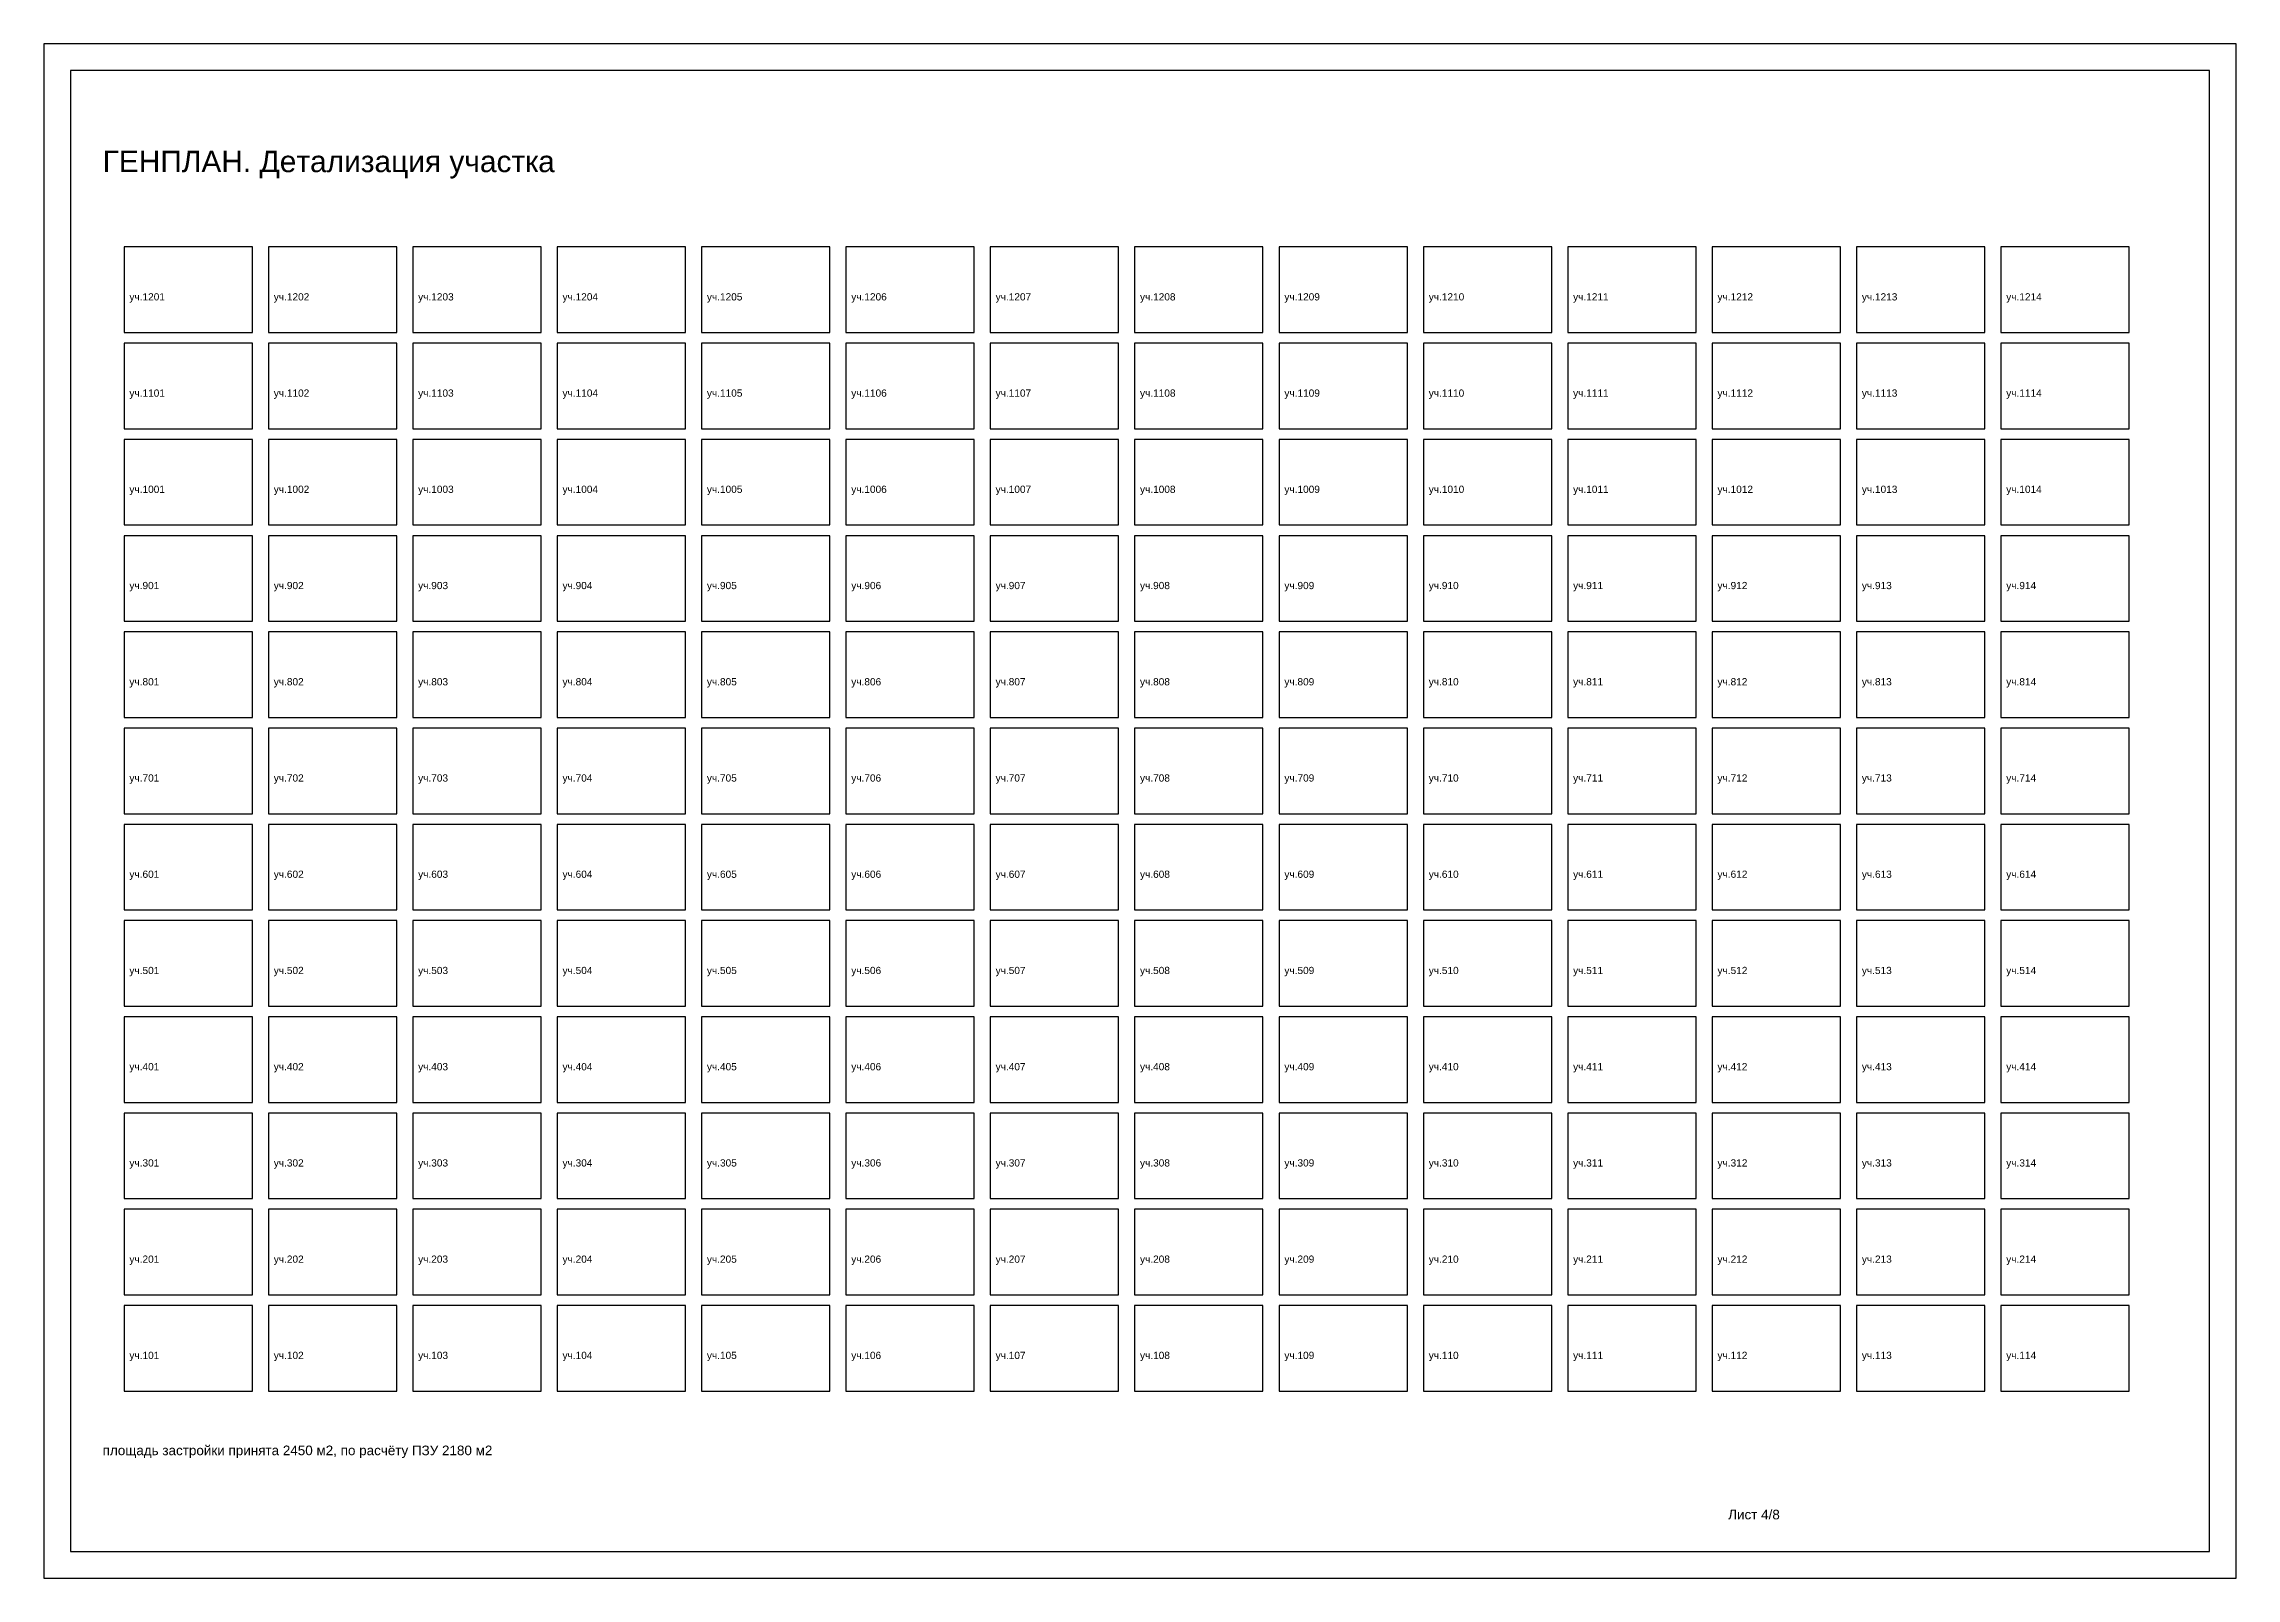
# Model space of a CAD drawing. Header units: millimetres. Extents: x 5 to 3395, y 5 to 292.
# Drawn here: x 1285 to 1695, y 5 to 292 of the extents above; entities that cross this region are included whole.
import ezdxf

# ---------------------------------------------------------------- set-up
doc = ezdxf.new("R2010")
doc.units = ezdxf.units.MM
doc.layers.add('GRAPH', color=7, linetype='Continuous')
doc.layers.add('TEXT', color=2, linetype='Continuous')
doc.styles.get("Standard").update_dxf_attribs({"font": 'arial.ttf'})

msp = doc.modelspace()

# ---------------------------------------------------------------- linework, layer by layer
at = {"layer": 'GRAPH'}
for p, q in [((1690, 287), (1290, 287)), ((1290, 287), (1290, 10)), ((1690, 10), (1690, 287)), ((1324, 254), (1300, 254)), ((1300, 254), (1300, 238)), ((1324, 238), (1324, 254)), ((1351, 254), (1327, 254)), ((1327, 254), (1327, 238)), ((1351, 238), (1351, 254)), ((1378, 254), (1354, 254)), ((1354, 254), (1354, 238)), ((1378, 238), (1378, 254)), ((1405, 254), (1381, 254)), ((1381, 254), (1381, 238)), ((1405, 238), (1405, 254)), ((1432, 254), (1408, 254)), ((1408, 254), (1408, 238)), ((1432, 238), (1432, 254)), ((1459, 254), (1435, 254)), ((1435, 254), (1435, 238)), ((1459, 238), (1459, 254)), ((1486, 254), (1462, 254)), ((1462, 254), (1462, 238)), ((1486, 238), (1486, 254)), ((1513, 254), (1489, 254)), ((1489, 254), (1489, 238)), ((1513, 238), (1513, 254)), ((1540, 254), (1516, 254)), ((1516, 254), (1516, 238)), ((1540, 238), (1540, 254)), ((1567, 254), (1543, 254)), ((1543, 254), (1543, 238)), ((1567, 238), (1567, 254)), ((1594, 254), (1570, 254)), ((1570, 254), (1570, 238)), ((1594, 238), (1594, 254)), ((1621, 254), (1597, 254)), ((1597, 254), (1597, 238)), ((1621, 238), (1621, 254)), ((1648, 254), (1624, 254)), ((1624, 254), (1624, 238)), ((1648, 238), (1648, 254)), ((1675, 254), (1651, 254)), ((1651, 254), (1651, 238)), ((1675, 238), (1675, 254)), ((1300, 238), (1324, 238)), ((1327, 238), (1351, 238)), ((1354, 238), (1378, 238)), ((1381, 238), (1405, 238)), ((1408, 238), (1432, 238)), ((1435, 238), (1459, 238)), ((1462, 238), (1486, 238)), ((1489, 238), (1513, 238)), ((1516, 238), (1540, 238)), ((1543, 238), (1567, 238)), ((1570, 238), (1594, 238)), ((1597, 238), (1621, 238)), ((1624, 238), (1648, 238)), ((1651, 238), (1675, 238)), ((1324, 236), (1300, 236)), ((1300, 236), (1300, 220)), ((1324, 220), (1324, 236)), ((1351, 236), (1327, 236)), ((1327, 236), (1327, 220)), ((1351, 220), (1351, 236)), ((1378, 236), (1354, 236)), ((1354, 236), (1354, 220)), ((1378, 220), (1378, 236)), ((1405, 236), (1381, 236)), ((1381, 236), (1381, 220)), ((1405, 220), (1405, 236)), ((1432, 236), (1408, 236)), ((1408, 236), (1408, 220)), ((1432, 220), (1432, 236)), ((1459, 236), (1435, 236)), ((1435, 236), (1435, 220)), ((1459, 220), (1459, 236)), ((1486, 236), (1462, 236)), ((1462, 236), (1462, 220)), ((1486, 220), (1486, 236)), ((1513, 236), (1489, 236)), ((1489, 236), (1489, 220)), ((1513, 220), (1513, 236)), ((1540, 236), (1516, 236)), ((1516, 236), (1516, 220)), ((1540, 220), (1540, 236)), ((1567, 236), (1543, 236)), ((1543, 236), (1543, 220)), ((1567, 220), (1567, 236)), ((1594, 236), (1570, 236)), ((1570, 236), (1570, 220)), ((1594, 220), (1594, 236)), ((1621, 236), (1597, 236)), ((1597, 236), (1597, 220)), ((1621, 220), (1621, 236)), ((1648, 236), (1624, 236)), ((1624, 236), (1624, 220)), ((1648, 220), (1648, 236)), ((1675, 236), (1651, 236)), ((1651, 236), (1651, 220)), ((1675, 220), (1675, 236)), ((1300, 220), (1324, 220)), ((1324, 218), (1300, 218)), ((1300, 218), (1300, 202)), ((1324, 202), (1324, 218)), ((1327, 220), (1351, 220)), ((1351, 218), (1327, 218)), ((1327, 218), (1327, 202)), ((1351, 202), (1351, 218)), ((1354, 220), (1378, 220)), ((1378, 218), (1354, 218)), ((1354, 218), (1354, 202)), ((1378, 202), (1378, 218)), ((1381, 220), (1405, 220)), ((1405, 218), (1381, 218)), ((1381, 218), (1381, 202)), ((1405, 202), (1405, 218)), ((1408, 220), (1432, 220)), ((1432, 218), (1408, 218)), ((1408, 218), (1408, 202)), ((1432, 202), (1432, 218)), ((1435, 220), (1459, 220)), ((1459, 218), (1435, 218)), ((1435, 218), (1435, 202)), ((1459, 202), (1459, 218)), ((1462, 220), (1486, 220)), ((1486, 218), (1462, 218)), ((1462, 218), (1462, 202)), ((1486, 202), (1486, 218)), ((1489, 220), (1513, 220)), ((1513, 218), (1489, 218)), ((1489, 218), (1489, 202)), ((1513, 202), (1513, 218)), ((1516, 220), (1540, 220)), ((1540, 218), (1516, 218)), ((1516, 218), (1516, 202)), ((1540, 202), (1540, 218)), ((1543, 220), (1567, 220)), ((1567, 218), (1543, 218)), ((1543, 218), (1543, 202)), ((1567, 202), (1567, 218)), ((1570, 220), (1594, 220)), ((1594, 218), (1570, 218)), ((1570, 218), (1570, 202)), ((1594, 202), (1594, 218)), ((1597, 220), (1621, 220)), ((1621, 218), (1597, 218)), ((1597, 218), (1597, 202)), ((1621, 202), (1621, 218)), ((1624, 220), (1648, 220)), ((1648, 218), (1624, 218)), ((1624, 218), (1624, 202)), ((1648, 202), (1648, 218)), ((1651, 220), (1675, 220)), ((1675, 218), (1651, 218)), ((1651, 218), (1651, 202)), ((1675, 202), (1675, 218)), ((1300, 202), (1324, 202)), ((1327, 202), (1351, 202)), ((1354, 202), (1378, 202)), ((1381, 202), (1405, 202)), ((1408, 202), (1432, 202)), ((1435, 202), (1459, 202)), ((1462, 202), (1486, 202)), ((1489, 202), (1513, 202)), ((1516, 202), (1540, 202)), ((1543, 202), (1567, 202)), ((1570, 202), (1594, 202)), ((1597, 202), (1621, 202)), ((1624, 202), (1648, 202)), ((1651, 202), (1675, 202)), ((1324, 200), (1300, 200)), ((1300, 200), (1300, 184)), ((1324, 184), (1324, 200)), ((1351, 200), (1327, 200)), ((1327, 200), (1327, 184)), ((1351, 184), (1351, 200)), ((1378, 200), (1354, 200)), ((1354, 200), (1354, 184)), ((1378, 184), (1378, 200)), ((1405, 200), (1381, 200)), ((1381, 200), (1381, 184)), ((1405, 184), (1405, 200)), ((1432, 200), (1408, 200)), ((1408, 200), (1408, 184)), ((1432, 184), (1432, 200)), ((1459, 200), (1435, 200)), ((1435, 200), (1435, 184)), ((1459, 184), (1459, 200)), ((1486, 200), (1462, 200)), ((1462, 200), (1462, 184)), ((1486, 184), (1486, 200)), ((1513, 200), (1489, 200)), ((1489, 200), (1489, 184)), ((1513, 184), (1513, 200)), ((1540, 200), (1516, 200)), ((1516, 200), (1516, 184)), ((1540, 184), (1540, 200)), ((1567, 200), (1543, 200)), ((1543, 200), (1543, 184)), ((1567, 184), (1567, 200)), ((1594, 200), (1570, 200)), ((1570, 200), (1570, 184)), ((1594, 184), (1594, 200)), ((1621, 200), (1597, 200)), ((1597, 200), (1597, 184)), ((1621, 184), (1621, 200)), ((1648, 200), (1624, 200)), ((1624, 200), (1624, 184)), ((1648, 184), (1648, 200)), ((1675, 200), (1651, 200)), ((1651, 200), (1651, 184)), ((1675, 184), (1675, 200)), ((1300, 184), (1324, 184)), ((1324, 182), (1300, 182)), ((1300, 182), (1300, 166)), ((1324, 166), (1324, 182)), ((1327, 184), (1351, 184)), ((1351, 182), (1327, 182)), ((1327, 182), (1327, 166)), ((1351, 166), (1351, 182)), ((1354, 184), (1378, 184)), ((1378, 182), (1354, 182)), ((1354, 182), (1354, 166)), ((1378, 166), (1378, 182)), ((1381, 184), (1405, 184)), ((1405, 182), (1381, 182)), ((1381, 182), (1381, 166)), ((1405, 166), (1405, 182)), ((1408, 184), (1432, 184)), ((1432, 182), (1408, 182)), ((1408, 182), (1408, 166)), ((1432, 166), (1432, 182)), ((1435, 184), (1459, 184)), ((1459, 182), (1435, 182)), ((1435, 182), (1435, 166)), ((1459, 166), (1459, 182)), ((1462, 184), (1486, 184)), ((1486, 182), (1462, 182)), ((1462, 182), (1462, 166)), ((1486, 166), (1486, 182)), ((1489, 184), (1513, 184)), ((1513, 182), (1489, 182)), ((1489, 182), (1489, 166)), ((1513, 166), (1513, 182)), ((1516, 184), (1540, 184)), ((1540, 182), (1516, 182)), ((1516, 182), (1516, 166)), ((1540, 166), (1540, 182)), ((1543, 184), (1567, 184)), ((1567, 182), (1543, 182)), ((1543, 182), (1543, 166)), ((1567, 166), (1567, 182)), ((1570, 184), (1594, 184)), ((1594, 182), (1570, 182)), ((1570, 182), (1570, 166)), ((1594, 166), (1594, 182)), ((1597, 184), (1621, 184)), ((1621, 182), (1597, 182)), ((1597, 182), (1597, 166)), ((1621, 166), (1621, 182)), ((1624, 184), (1648, 184)), ((1648, 182), (1624, 182)), ((1624, 182), (1624, 166)), ((1648, 166), (1648, 182)), ((1651, 184), (1675, 184)), ((1675, 182), (1651, 182)), ((1651, 182), (1651, 166)), ((1675, 166), (1675, 182)), ((1300, 166), (1324, 166)), ((1324, 164), (1300, 164)), ((1300, 164), (1300, 148)), ((1324, 148), (1324, 164)), ((1327, 166), (1351, 166)), ((1351, 164), (1327, 164)), ((1327, 164), (1327, 148)), ((1351, 148), (1351, 164)), ((1354, 166), (1378, 166)), ((1378, 164), (1354, 164)), ((1354, 164), (1354, 148)), ((1378, 148), (1378, 164)), ((1381, 166), (1405, 166)), ((1405, 164), (1381, 164)), ((1381, 164), (1381, 148)), ((1405, 148), (1405, 164)), ((1408, 166), (1432, 166)), ((1432, 164), (1408, 164)), ((1408, 164), (1408, 148)), ((1432, 148), (1432, 164)), ((1435, 166), (1459, 166)), ((1459, 164), (1435, 164)), ((1435, 164), (1435, 148)), ((1459, 148), (1459, 164)), ((1462, 166), (1486, 166)), ((1486, 164), (1462, 164)), ((1462, 164), (1462, 148)), ((1486, 148), (1486, 164)), ((1489, 166), (1513, 166)), ((1513, 164), (1489, 164)), ((1489, 164), (1489, 148)), ((1513, 148), (1513, 164)), ((1516, 166), (1540, 166)), ((1540, 164), (1516, 164)), ((1516, 164), (1516, 148)), ((1540, 148), (1540, 164)), ((1543, 166), (1567, 166)), ((1567, 164), (1543, 164)), ((1543, 164), (1543, 148)), ((1567, 148), (1567, 164)), ((1570, 166), (1594, 166)), ((1594, 164), (1570, 164)), ((1570, 164), (1570, 148)), ((1594, 148), (1594, 164)), ((1597, 166), (1621, 166)), ((1621, 164), (1597, 164)), ((1597, 164), (1597, 148)), ((1621, 148), (1621, 164)), ((1624, 166), (1648, 166)), ((1648, 164), (1624, 164)), ((1624, 164), (1624, 148)), ((1648, 148), (1648, 164)), ((1651, 166), (1675, 166)), ((1675, 164), (1651, 164)), ((1651, 164), (1651, 148)), ((1675, 148), (1675, 164)), ((1300, 148), (1324, 148)), ((1327, 148), (1351, 148)), ((1354, 148), (1378, 148)), ((1381, 148), (1405, 148)), ((1408, 148), (1432, 148)), ((1435, 148), (1459, 148)), ((1462, 148), (1486, 148)), ((1489, 148), (1513, 148)), ((1516, 148), (1540, 148)), ((1543, 148), (1567, 148)), ((1570, 148), (1594, 148)), ((1597, 148), (1621, 148)), ((1624, 148), (1648, 148)), ((1651, 148), (1675, 148)), ((1324, 146), (1300, 146)), ((1300, 146), (1300, 130)), ((1324, 130), (1324, 146)), ((1351, 146), (1327, 146)), ((1327, 146), (1327, 130)), ((1351, 130), (1351, 146)), ((1378, 146), (1354, 146)), ((1354, 146), (1354, 130)), ((1378, 130), (1378, 146)), ((1405, 146), (1381, 146)), ((1381, 146), (1381, 130)), ((1405, 130), (1405, 146)), ((1432, 146), (1408, 146)), ((1408, 146), (1408, 130)), ((1432, 130), (1432, 146)), ((1459, 146), (1435, 146)), ((1435, 146), (1435, 130)), ((1459, 130), (1459, 146)), ((1486, 146), (1462, 146)), ((1462, 146), (1462, 130)), ((1486, 130), (1486, 146)), ((1513, 146), (1489, 146)), ((1489, 146), (1489, 130)), ((1513, 130), (1513, 146)), ((1540, 146), (1516, 146)), ((1516, 146), (1516, 130)), ((1540, 130), (1540, 146)), ((1567, 146), (1543, 146)), ((1543, 146), (1543, 130)), ((1567, 130), (1567, 146)), ((1594, 146), (1570, 146)), ((1570, 146), (1570, 130)), ((1594, 130), (1594, 146)), ((1621, 146), (1597, 146)), ((1597, 146), (1597, 130)), ((1621, 130), (1621, 146)), ((1648, 146), (1624, 146)), ((1624, 146), (1624, 130)), ((1648, 130), (1648, 146)), ((1675, 146), (1651, 146)), ((1651, 146), (1651, 130)), ((1675, 130), (1675, 146)), ((1300, 130), (1324, 130)), ((1324, 128), (1300, 128)), ((1300, 128), (1300, 112)), ((1324, 112), (1324, 128)), ((1327, 130), (1351, 130)), ((1351, 128), (1327, 128)), ((1327, 128), (1327, 112)), ((1351, 112), (1351, 128)), ((1354, 130), (1378, 130)), ((1378, 128), (1354, 128)), ((1354, 128), (1354, 112)), ((1378, 112), (1378, 128)), ((1381, 130), (1405, 130)), ((1405, 128), (1381, 128)), ((1381, 128), (1381, 112)), ((1405, 112), (1405, 128)), ((1408, 130), (1432, 130)), ((1432, 128), (1408, 128)), ((1408, 128), (1408, 112)), ((1432, 112), (1432, 128)), ((1435, 130), (1459, 130)), ((1459, 128), (1435, 128)), ((1435, 128), (1435, 112)), ((1459, 112), (1459, 128)), ((1462, 130), (1486, 130)), ((1486, 128), (1462, 128)), ((1462, 128), (1462, 112)), ((1486, 112), (1486, 128)), ((1489, 130), (1513, 130)), ((1513, 128), (1489, 128)), ((1489, 128), (1489, 112)), ((1513, 112), (1513, 128)), ((1516, 130), (1540, 130)), ((1540, 128), (1516, 128)), ((1516, 128), (1516, 112)), ((1540, 112), (1540, 128)), ((1543, 130), (1567, 130)), ((1567, 128), (1543, 128)), ((1543, 128), (1543, 112)), ((1567, 112), (1567, 128)), ((1570, 130), (1594, 130)), ((1594, 128), (1570, 128)), ((1570, 128), (1570, 112)), ((1594, 112), (1594, 128)), ((1597, 130), (1621, 130)), ((1621, 128), (1597, 128)), ((1597, 128), (1597, 112)), ((1621, 112), (1621, 128)), ((1624, 130), (1648, 130)), ((1648, 128), (1624, 128)), ((1624, 128), (1624, 112)), ((1648, 112), (1648, 128)), ((1651, 130), (1675, 130)), ((1675, 128), (1651, 128)), ((1651, 128), (1651, 112)), ((1675, 112), (1675, 128)), ((1300, 112), (1324, 112)), ((1327, 112), (1351, 112)), ((1354, 112), (1378, 112)), ((1381, 112), (1405, 112)), ((1408, 112), (1432, 112)), ((1435, 112), (1459, 112)), ((1462, 112), (1486, 112)), ((1489, 112), (1513, 112)), ((1516, 112), (1540, 112)), ((1543, 112), (1567, 112)), ((1570, 112), (1594, 112)), ((1597, 112), (1621, 112)), ((1624, 112), (1648, 112)), ((1651, 112), (1675, 112)), ((1324, 110), (1300, 110)), ((1300, 110), (1300, 94)), ((1324, 94), (1324, 110)), ((1351, 110), (1327, 110)), ((1327, 110), (1327, 94)), ((1351, 94), (1351, 110)), ((1378, 110), (1354, 110)), ((1354, 110), (1354, 94)), ((1378, 94), (1378, 110)), ((1405, 110), (1381, 110)), ((1381, 110), (1381, 94)), ((1405, 94), (1405, 110)), ((1432, 110), (1408, 110)), ((1408, 110), (1408, 94)), ((1432, 94), (1432, 110)), ((1459, 110), (1435, 110)), ((1435, 110), (1435, 94)), ((1459, 94), (1459, 110)), ((1486, 110), (1462, 110)), ((1462, 110), (1462, 94)), ((1486, 94), (1486, 110)), ((1513, 110), (1489, 110)), ((1489, 110), (1489, 94)), ((1513, 94), (1513, 110)), ((1540, 110), (1516, 110)), ((1516, 110), (1516, 94)), ((1540, 94), (1540, 110)), ((1567, 110), (1543, 110)), ((1543, 110), (1543, 94)), ((1567, 94), (1567, 110)), ((1594, 110), (1570, 110)), ((1570, 110), (1570, 94)), ((1594, 94), (1594, 110)), ((1621, 110), (1597, 110)), ((1597, 110), (1597, 94)), ((1621, 94), (1621, 110)), ((1648, 110), (1624, 110)), ((1624, 110), (1624, 94)), ((1648, 94), (1648, 110)), ((1675, 110), (1651, 110)), ((1651, 110), (1651, 94)), ((1675, 94), (1675, 110)), ((1300, 94), (1324, 94)), ((1324, 92), (1300, 92)), ((1300, 92), (1300, 76)), ((1324, 76), (1324, 92)), ((1327, 94), (1351, 94)), ((1351, 92), (1327, 92)), ((1327, 92), (1327, 76)), ((1351, 76), (1351, 92)), ((1354, 94), (1378, 94)), ((1378, 92), (1354, 92)), ((1354, 92), (1354, 76)), ((1378, 76), (1378, 92)), ((1381, 94), (1405, 94)), ((1405, 92), (1381, 92)), ((1381, 92), (1381, 76)), ((1405, 76), (1405, 92)), ((1408, 94), (1432, 94)), ((1432, 92), (1408, 92)), ((1408, 92), (1408, 76)), ((1432, 76), (1432, 92)), ((1435, 94), (1459, 94)), ((1459, 92), (1435, 92)), ((1435, 92), (1435, 76)), ((1459, 76), (1459, 92)), ((1462, 94), (1486, 94)), ((1486, 92), (1462, 92)), ((1462, 92), (1462, 76)), ((1486, 76), (1486, 92)), ((1489, 94), (1513, 94)), ((1513, 92), (1489, 92)), ((1489, 92), (1489, 76)), ((1513, 76), (1513, 92)), ((1516, 94), (1540, 94)), ((1540, 92), (1516, 92)), ((1516, 92), (1516, 76)), ((1540, 76), (1540, 92)), ((1543, 94), (1567, 94)), ((1567, 92), (1543, 92)), ((1543, 92), (1543, 76)), ((1567, 76), (1567, 92)), ((1570, 94), (1594, 94)), ((1594, 92), (1570, 92)), ((1570, 92), (1570, 76)), ((1594, 76), (1594, 92)), ((1597, 94), (1621, 94)), ((1621, 92), (1597, 92)), ((1597, 92), (1597, 76)), ((1621, 76), (1621, 92)), ((1624, 94), (1648, 94)), ((1648, 92), (1624, 92)), ((1624, 92), (1624, 76)), ((1648, 76), (1648, 92)), ((1651, 94), (1675, 94)), ((1675, 92), (1651, 92)), ((1651, 92), (1651, 76)), ((1675, 76), (1675, 92)), ((1300, 76), (1324, 76)), ((1324, 74), (1300, 74)), ((1300, 74), (1300, 58)), ((1324, 58), (1324, 74)), ((1327, 76), (1351, 76)), ((1351, 74), (1327, 74)), ((1327, 74), (1327, 58)), ((1351, 58), (1351, 74)), ((1354, 76), (1378, 76)), ((1378, 74), (1354, 74)), ((1354, 74), (1354, 58)), ((1378, 58), (1378, 74)), ((1381, 76), (1405, 76)), ((1405, 74), (1381, 74)), ((1381, 74), (1381, 58)), ((1405, 58), (1405, 74)), ((1408, 76), (1432, 76)), ((1432, 74), (1408, 74)), ((1408, 74), (1408, 58)), ((1432, 58), (1432, 74)), ((1435, 76), (1459, 76)), ((1459, 74), (1435, 74)), ((1435, 74), (1435, 58)), ((1459, 58), (1459, 74)), ((1462, 76), (1486, 76)), ((1486, 74), (1462, 74)), ((1462, 74), (1462, 58)), ((1486, 58), (1486, 74)), ((1489, 76), (1513, 76)), ((1513, 74), (1489, 74)), ((1489, 74), (1489, 58)), ((1513, 58), (1513, 74)), ((1516, 76), (1540, 76)), ((1540, 74), (1516, 74)), ((1516, 74), (1516, 58)), ((1540, 58), (1540, 74)), ((1543, 76), (1567, 76)), ((1567, 74), (1543, 74)), ((1543, 74), (1543, 58)), ((1567, 58), (1567, 74)), ((1570, 76), (1594, 76)), ((1594, 74), (1570, 74)), ((1570, 74), (1570, 58)), ((1594, 58), (1594, 74)), ((1597, 76), (1621, 76)), ((1621, 74), (1597, 74)), ((1597, 74), (1597, 58)), ((1621, 58), (1621, 74)), ((1624, 76), (1648, 76)), ((1648, 74), (1624, 74)), ((1624, 74), (1624, 58)), ((1648, 58), (1648, 74)), ((1651, 76), (1675, 76)), ((1675, 74), (1651, 74)), ((1651, 74), (1651, 58)), ((1675, 58), (1675, 74)), ((1300, 58), (1324, 58)), ((1327, 58), (1351, 58)), ((1354, 58), (1378, 58)), ((1381, 58), (1405, 58)), ((1408, 58), (1432, 58)), ((1435, 58), (1459, 58)), ((1462, 58), (1486, 58)), ((1489, 58), (1513, 58)), ((1516, 58), (1540, 58)), ((1543, 58), (1567, 58)), ((1570, 58), (1594, 58)), ((1597, 58), (1621, 58)), ((1624, 58), (1648, 58)), ((1651, 58), (1675, 58)), ((1324, 56), (1300, 56)), ((1300, 56), (1300, 40)), ((1324, 40), (1324, 56)), ((1351, 56), (1327, 56)), ((1327, 56), (1327, 40)), ((1351, 40), (1351, 56)), ((1378, 56), (1354, 56)), ((1354, 56), (1354, 40)), ((1378, 40), (1378, 56)), ((1405, 56), (1381, 56)), ((1381, 56), (1381, 40)), ((1405, 40), (1405, 56)), ((1432, 56), (1408, 56)), ((1408, 56), (1408, 40)), ((1432, 40), (1432, 56)), ((1459, 56), (1435, 56)), ((1435, 56), (1435, 40)), ((1459, 40), (1459, 56)), ((1486, 56), (1462, 56)), ((1462, 56), (1462, 40)), ((1486, 40), (1486, 56)), ((1513, 56), (1489, 56)), ((1489, 56), (1489, 40)), ((1513, 40), (1513, 56)), ((1540, 56), (1516, 56)), ((1516, 56), (1516, 40)), ((1540, 40), (1540, 56)), ((1567, 56), (1543, 56)), ((1543, 56), (1543, 40)), ((1567, 40), (1567, 56)), ((1594, 56), (1570, 56)), ((1570, 56), (1570, 40)), ((1594, 40), (1594, 56)), ((1621, 56), (1597, 56)), ((1597, 56), (1597, 40)), ((1621, 40), (1621, 56)), ((1648, 56), (1624, 56)), ((1624, 56), (1624, 40)), ((1648, 40), (1648, 56)), ((1675, 56), (1651, 56)), ((1651, 56), (1651, 40)), ((1675, 40), (1675, 56)), ((1300, 40), (1324, 40)), ((1327, 40), (1351, 40)), ((1354, 40), (1378, 40)), ((1381, 40), (1405, 40)), ((1408, 40), (1432, 40)), ((1435, 40), (1459, 40)), ((1462, 40), (1486, 40)), ((1489, 40), (1513, 40)), ((1516, 40), (1540, 40)), ((1543, 40), (1567, 40)), ((1570, 40), (1594, 40)), ((1597, 40), (1621, 40)), ((1624, 40), (1648, 40)), ((1651, 40), (1675, 40)), ((1290, 10), (1690, 10))]:
    msp.add_line(p, q, dxfattribs=at)
msp.add_lwpolyline([(1285, 5), (1695, 5), (1695, 292), (1285, 292)], close=True, dxfattribs=at)

# ---------------------------------------------------------------- texts
at = {"layer": 'TEXT'}
for s, height, p in [('ГЕНПЛАН. Детализация участка', 4, (1296, 268)), ('уч.1201', 1.35, (1301, 244)), ('уч.1202', 1.35, (1328, 244)), ('уч.1203', 1.35, (1355, 244)), ('уч.1204', 1.35, (1382, 244)), ('уч.1205', 1.35, (1409, 244)), ('уч.1206', 1.35, (1436, 244)), ('уч.1207', 1.35, (1463, 244)), ('уч.1208', 1.35, (1490, 244)), ('уч.1209', 1.35, (1517, 244)), ('уч.1210', 1.35, (1544, 244)), ('уч.1211', 1.35, (1571, 244)), ('уч.1212', 1.35, (1598, 244)), ('уч.1213', 1.35, (1625, 244)), ('уч.1214', 1.35, (1652, 244)), ('уч.1101', 1.35, (1301, 226)), ('уч.1102', 1.35, (1328, 226)), ('уч.1103', 1.35, (1355, 226)), ('уч.1104', 1.35, (1382, 226)), ('уч.1105', 1.35, (1409, 226)), ('уч.1106', 1.35, (1436, 226)), ('уч.1107', 1.35, (1463, 226)), ('уч.1108', 1.35, (1490, 226)), ('уч.1109', 1.35, (1517, 226)), ('уч.1110', 1.35, (1544, 226)), ('уч.1111', 1.35, (1571, 226)), ('уч.1112', 1.35, (1598, 226)), ('уч.1113', 1.35, (1625, 226)), ('уч.1114', 1.35, (1652, 226)), ('уч.1001', 1.35, (1301, 208)), ('уч.1002', 1.35, (1328, 208)), ('уч.1003', 1.35, (1355, 208)), ('уч.1004', 1.35, (1382, 208)), ('уч.1005', 1.35, (1409, 208)), ('уч.1006', 1.35, (1436, 208)), ('уч.1007', 1.35, (1463, 208)), ('уч.1008', 1.35, (1490, 208)), ('уч.1009', 1.35, (1517, 208)), ('уч.1010', 1.35, (1544, 208)), ('уч.1011', 1.35, (1571, 208)), ('уч.1012', 1.35, (1598, 208)), ('уч.1013', 1.35, (1625, 208)), ('уч.1014', 1.35, (1652, 208)), ('уч.901', 1.35, (1301, 190)), ('уч.902', 1.35, (1328, 190)), ('уч.903', 1.35, (1355, 190)), ('уч.904', 1.35, (1382, 190)), ('уч.905', 1.35, (1409, 190)), ('уч.906', 1.35, (1436, 190)), ('уч.907', 1.35, (1463, 190)), ('уч.908', 1.35, (1490, 190)), ('уч.909', 1.35, (1517, 190)), ('уч.910', 1.35, (1544, 190)), ('уч.911', 1.35, (1571, 190)), ('уч.912', 1.35, (1598, 190)), ('уч.913', 1.35, (1625, 190)), ('уч.914', 1.35, (1652, 190)), ('уч.801', 1.35, (1301, 172)), ('уч.802', 1.35, (1328, 172)), ('уч.803', 1.35, (1355, 172)), ('уч.804', 1.35, (1382, 172)), ('уч.805', 1.35, (1409, 172)), ('уч.806', 1.35, (1436, 172)), ('уч.807', 1.35, (1463, 172)), ('уч.808', 1.35, (1490, 172)), ('уч.809', 1.35, (1517, 172)), ('уч.810', 1.35, (1544, 172)), ('уч.811', 1.35, (1571, 172)), ('уч.812', 1.35, (1598, 172)), ('уч.813', 1.35, (1625, 172)), ('уч.814', 1.35, (1652, 172)), ('уч.701', 1.35, (1301, 154)), ('уч.702', 1.35, (1328, 154)), ('уч.703', 1.35, (1355, 154)), ('уч.704', 1.35, (1382, 154)), ('уч.705', 1.35, (1409, 154)), ('уч.706', 1.35, (1436, 154)), ('уч.707', 1.35, (1463, 154)), ('уч.708', 1.35, (1490, 154)), ('уч.709', 1.35, (1517, 154)), ('уч.710', 1.35, (1544, 154)), ('уч.711', 1.35, (1571, 154)), ('уч.712', 1.35, (1598, 154)), ('уч.713', 1.35, (1625, 154)), ('уч.714', 1.35, (1652, 154)), ('уч.601', 1.35, (1301, 136)), ('уч.602', 1.35, (1328, 136)), ('уч.603', 1.35, (1355, 136)), ('уч.604', 1.35, (1382, 136)), ('уч.605', 1.35, (1409, 136)), ('уч.606', 1.35, (1436, 136)), ('уч.607', 1.35, (1463, 136)), ('уч.608', 1.35, (1490, 136)), ('уч.609', 1.35, (1517, 136)), ('уч.610', 1.35, (1544, 136)), ('уч.611', 1.35, (1571, 136)), ('уч.612', 1.35, (1598, 136)), ('уч.613', 1.35, (1625, 136)), ('уч.614', 1.35, (1652, 136)), ('уч.501', 1.35, (1301, 118)), ('уч.502', 1.35, (1328, 118)), ('уч.503', 1.35, (1355, 118)), ('уч.504', 1.35, (1382, 118)), ('уч.505', 1.35, (1409, 118)), ('уч.506', 1.35, (1436, 118)), ('уч.507', 1.35, (1463, 118)), ('уч.508', 1.35, (1490, 118)), ('уч.509', 1.35, (1517, 118)), ('уч.510', 1.35, (1544, 118)), ('уч.511', 1.35, (1571, 118)), ('уч.512', 1.35, (1598, 118)), ('уч.513', 1.35, (1625, 118)), ('уч.514', 1.35, (1652, 118)), ('уч.401', 1.35, (1301, 100)), ('уч.402', 1.35, (1328, 100)), ('уч.403', 1.35, (1355, 100)), ('уч.404', 1.35, (1382, 100)), ('уч.405', 1.35, (1409, 100)), ('уч.406', 1.35, (1436, 100)), ('уч.407', 1.35, (1463, 100)), ('уч.408', 1.35, (1490, 100)), ('уч.409', 1.35, (1517, 100)), ('уч.410', 1.35, (1544, 100)), ('уч.411', 1.35, (1571, 100)), ('уч.412', 1.35, (1598, 100)), ('уч.413', 1.35, (1625, 100)), ('уч.414', 1.35, (1652, 100)), ('уч.301', 1.35, (1301, 82)), ('уч.302', 1.35, (1328, 82)), ('уч.303', 1.35, (1355, 82)), ('уч.304', 1.35, (1382, 82)), ('уч.305', 1.35, (1409, 82)), ('уч.306', 1.35, (1436, 82)), ('уч.307', 1.35, (1463, 82)), ('уч.308', 1.35, (1490, 82)), ('уч.309', 1.35, (1517, 82)), ('уч.310', 1.35, (1544, 82)), ('уч.311', 1.35, (1571, 82)), ('уч.312', 1.35, (1598, 82)), ('уч.313', 1.35, (1625, 82)), ('уч.314', 1.35, (1652, 82)), ('уч.201', 1.35, (1301, 64)), ('уч.202', 1.35, (1328, 64)), ('уч.203', 1.35, (1355, 64)), ('уч.204', 1.35, (1382, 64)), ('уч.205', 1.35, (1409, 64)), ('уч.206', 1.35, (1436, 64)), ('уч.207', 1.35, (1463, 64)), ('уч.208', 1.35, (1490, 64)), ('уч.209', 1.35, (1517, 64)), ('уч.210', 1.35, (1544, 64)), ('уч.211', 1.35, (1571, 64)), ('уч.212', 1.35, (1598, 64)), ('уч.213', 1.35, (1625, 64)), ('уч.214', 1.35, (1652, 64)), ('уч.101', 1.35, (1301, 46)), ('уч.102', 1.35, (1328, 46)), ('уч.103', 1.35, (1355, 46)), ('уч.104', 1.35, (1382, 46)), ('уч.105', 1.35, (1409, 46)), ('уч.106', 1.35, (1436, 46)), ('уч.107', 1.35, (1463, 46)), ('уч.108', 1.35, (1490, 46)), ('уч.109', 1.35, (1517, 46)), ('уч.110', 1.35, (1544, 46)), ('уч.111', 1.35, (1571, 46)), ('уч.112', 1.35, (1598, 46)), ('уч.113', 1.35, (1625, 46)), ('уч.114', 1.35, (1652, 46)), ('площадь застройки принята 2450 м2, по расчёту ПЗУ 2180 м2', 1.8, (1296, 28)), ('Лист 4/8', 1.8, (1600, 16))]:
    msp.add_text(s, height=height, dxfattribs=at).set_placement(p)

doc.saveas('drawing.dxf')
